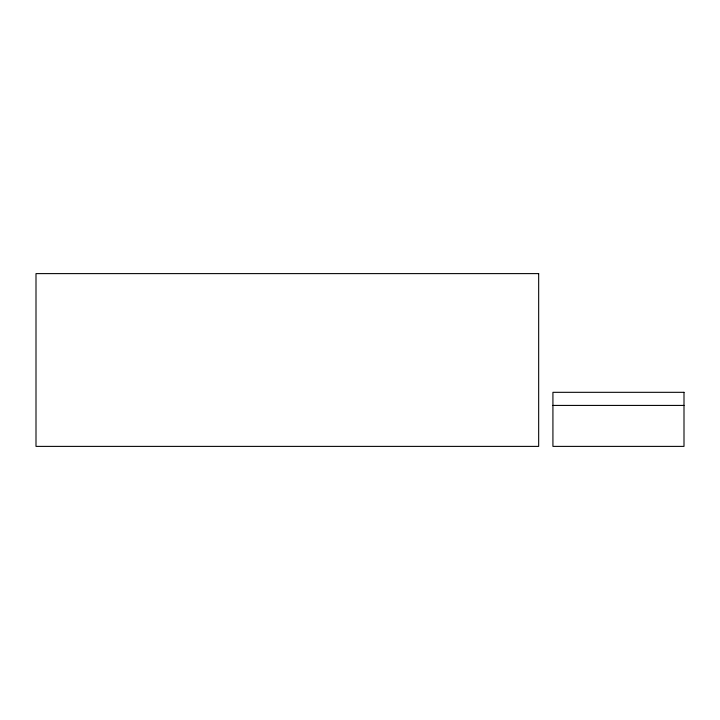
<?xml version="1.0" encoding="UTF-8"?>
<svg xmlns="http://www.w3.org/2000/svg" width="720" height="720" viewBox="0 0 720 720"><rect width="100%" height="100%" fill="white"/><g stroke="black" fill="none" stroke-linecap="round" stroke-linejoin="round"><path stroke-width="1.08" d="M552.924 405.423L684 405.423M538.668 273.609L36 273.609L36 446.391L538.668 446.391L538.668 273.609M684 392.319L552.924 392.319L552.924 446.391L684 446.391L684 392.319"/></g></svg>
